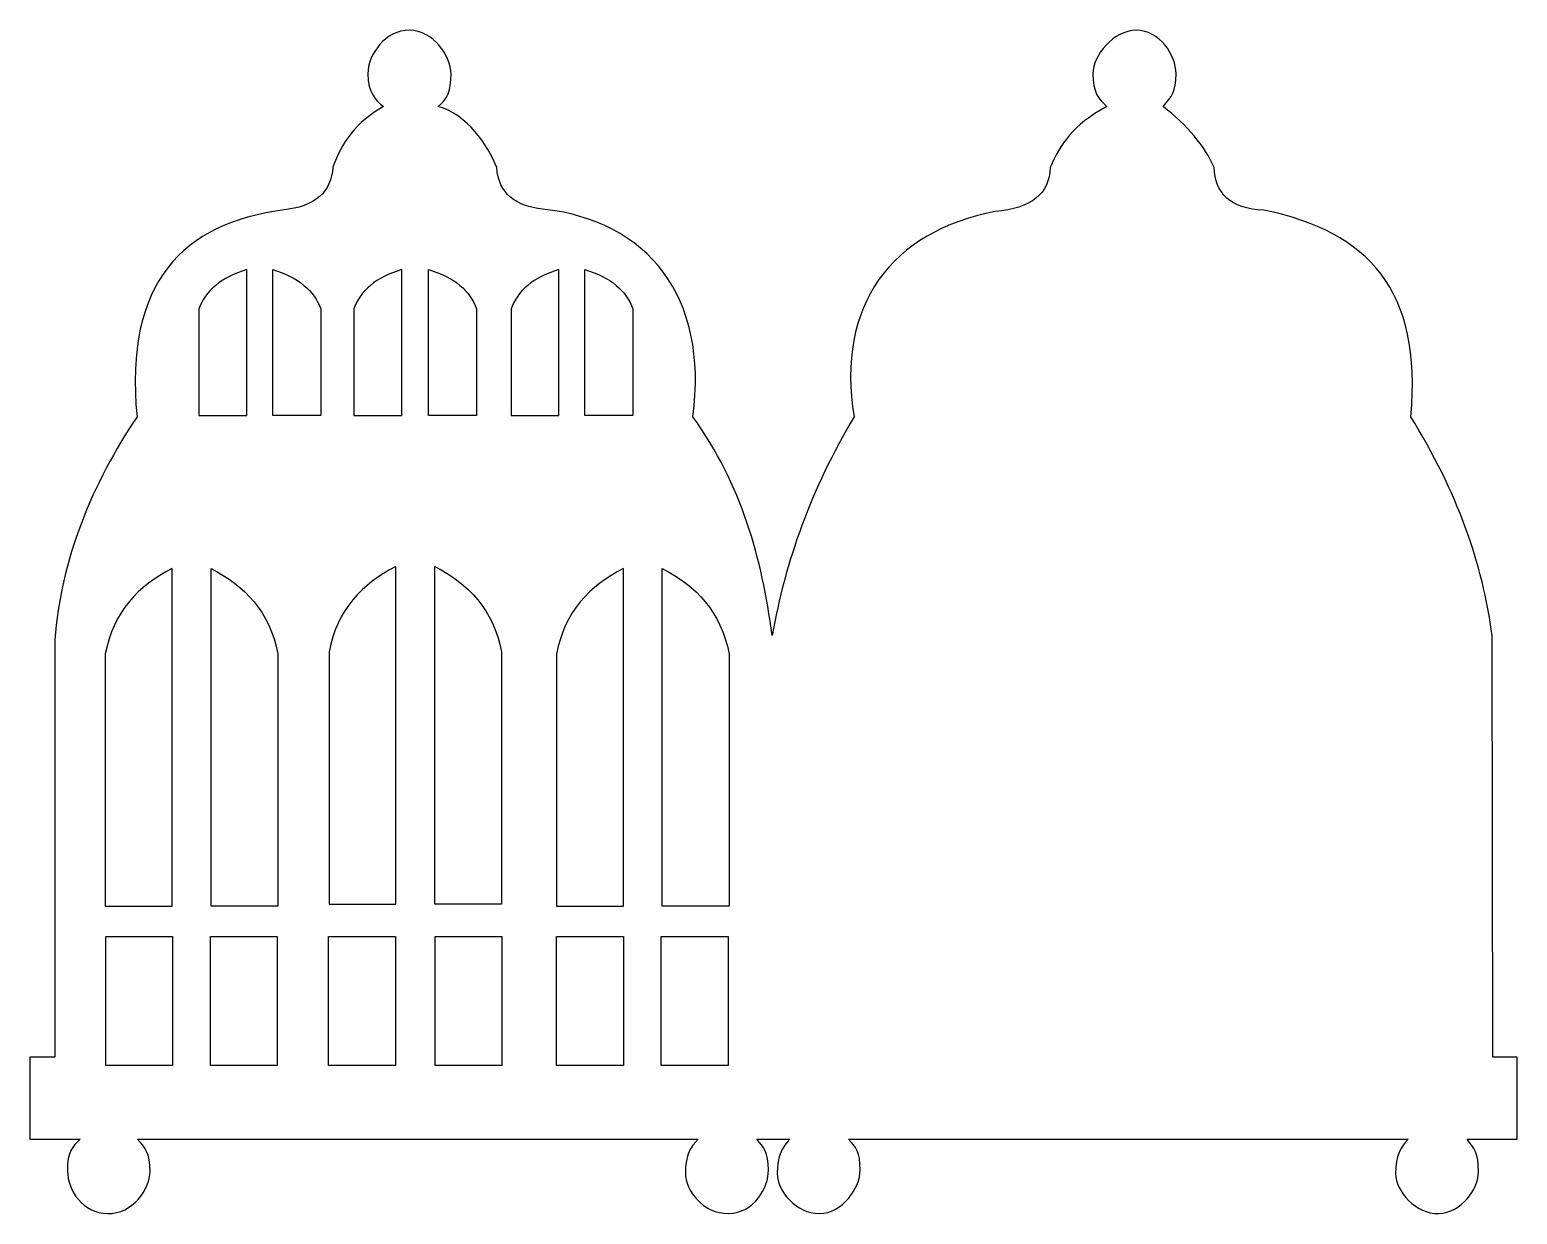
# Model space of a CAD drawing. Header units: centimetres. Extents: x -10.6 to 10.3, y -8.5 to 8.1.
import ezdxf

# ---------------------------------------------------------------- set-up
doc = ezdxf.new("R2010")
doc.units = ezdxf.units.CM
doc.header["$MEASUREMENT"] = 0
doc.layers.add('Layer 1', color=7, linetype='Continuous')

msp = doc.modelspace()

# ---------------------------------------------------------------- linework, layer by layer
at = {"layer": 'Layer 1', "color": 250}
msp.add_open_spline([(9.991, -6.309), (9.991, -6.309), (10.335, -6.309), (10.335, -6.309), (10.335, -6.309), (10.335, -6.309), (10.335, -7.464), (10.335, -7.464), (10.335, -7.464), (10.335, -7.464), (9.63, -7.464), (9.63, -7.464), (9.63, -7.464), (9.729, -7.593), (9.79, -7.665), (9.79, -7.918), (9.79, -7.918), (9.79, -8.172), (9.549, -8.499), (9.23, -8.51), (9.23, -8.51), (8.91, -8.52), (8.624, -8.2), (8.624, -7.947), (8.624, -7.947), (8.624, -7.693), (8.697, -7.575), (8.803, -7.464), (8.803, -7.464), (8.803, -7.464), (0.929, -7.464), (0.929, -7.464), (0.929, -7.464), (1.035, -7.575), (1.093, -7.644), (1.093, -7.897), (1.093, -7.897), (1.093, -8.151), (0.842, -8.51), (0.519, -8.51), (0.519, -8.51), (0.197, -8.51), (-0.074, -8.2), (-0.074, -7.946), (-0.074, -7.946), (-0.074, -7.693), (-0.002, -7.575), (0.104, -7.464), (0.104, -7.464), (0.104, -7.464), (-0.361, -7.464), (-0.361, -7.464), (-0.361, -7.464), (-0.263, -7.578), (-0.203, -7.646), (-0.198, -7.897), (-0.198, -7.897), (-0.192, -8.148), (-0.403, -8.506), (-0.76, -8.51), (-0.76, -8.51), (-1.118, -8.513), (-1.365, -8.19), (-1.365, -7.936), (-1.365, -7.936), (-1.365, -7.682), (-1.292, -7.574), (-1.186, -7.464), (-1.186, -7.464), (-1.186, -7.464), (-9.073, -7.463), (-9.073, -7.463), (-9.073, -7.463), (-8.966, -7.574), (-8.894, -7.663), (-8.894, -7.917), (-8.894, -7.917), (-8.894, -8.171), (-9.144, -8.517), (-9.492, -8.51), (-9.492, -8.51), (-9.839, -8.503), (-10.053, -8.192), (-10.056, -7.91), (-10.056, -7.91), (-10.06, -7.629), (-9.984, -7.574), (-9.877, -7.463), (-9.877, -7.463), (-9.877, -7.463), (-10.587, -7.463), (-10.587, -7.463), (-10.587, -7.463), (-10.587, -7.463), (-10.587, -6.309), (-10.587, -6.309), (-10.587, -6.309), (-10.587, -6.309), (-10.232, -6.309), (-10.232, -6.309), (-10.232, -6.309), (-10.232, -6.309), (-10.232, -0.443), (-10.232, -0.443), (-10.232, -0.443), (-10.156, 0.679), (-9.704, 1.769), (-9.078, 2.695), (-9.078, 2.695), (-9.268, 4.599), (-8.409, 5.416), (-7.035, 5.603), (-7.035, 5.603), (-6.563, 5.649), (-6.349, 5.86), (-6.322, 6.207), (-6.322, 6.207), (-6.208, 6.541), (-5.995, 6.845), (-5.613, 7.06), (-5.613, 7.06), (-5.725, 7.143), (-5.829, 7.254), (-5.831, 7.52), (-5.831, 7.52), (-5.833, 7.786), (-5.583, 8.139), (-5.246, 8.132), (-5.246, 8.132), (-4.91, 8.126), (-4.659, 7.769), (-4.662, 7.52), (-4.662, 7.52), (-4.665, 7.271), (-4.707, 7.174), (-4.843, 7.06), (-4.843, 7.06), (-4.429, 6.941), (-4.152, 6.528), (-4.018, 6.201), (-4.018, 6.201), (-3.995, 5.829), (-3.744, 5.66), (-3.373, 5.617), (-3.373, 5.617), (-1.895, 5.456), (-1.034, 4.387), (-1.26, 2.695), (-1.26, 2.695), (-0.572, 1.736), (-0.292, 0.713), (-0.144, -0.381), (-0.144, -0.381), (0.039, 0.655), (0.4, 1.679), (1.009, 2.695), (1.009, 2.695), (0.745, 4.266), (1.542, 5.307), (2.993, 5.583), (2.993, 5.583), (3.497, 5.622), (3.76, 5.838), (3.764, 6.201), (3.764, 6.201), (3.909, 6.531), (4.079, 6.795), (4.562, 7.06), (4.562, 7.06), (4.441, 7.169), (4.367, 7.261), (4.367, 7.52), (4.367, 7.52), (4.367, 7.778), (4.655, 8.132), (4.978, 8.132), (4.978, 8.132), (5.301, 8.132), (5.536, 7.783), (5.536, 7.52), (5.536, 7.52), (5.536, 7.257), (5.479, 7.207), (5.354, 7.06), (5.354, 7.06), (5.694, 6.793), (5.94, 6.51), (6.072, 6.201), (6.072, 6.201), (6.086, 5.842), (6.294, 5.617), (6.772, 5.603), (6.772, 5.603), (8.245, 5.295), (9.004, 4.477), (8.838, 2.696), (8.838, 2.696), (9.487, 1.651), (9.852, 0.624), (9.981, -0.384), (9.981, -0.384), (9.981, -0.384), (9.991, -6.309), (9.991, -6.309)], degree=3, knots=[0, 0, 0, 0, 0.019231, 0.019231, 0.019231, 0.019231, 0.038462, 0.038462, 0.038462, 0.038462, 0.057692, 0.057692, 0.057692, 0.057692, 0.076923, 0.076923, 0.076923, 0.076923, 0.096154, 0.096154, 0.096154, 0.096154, 0.115385, 0.115385, 0.115385, 0.115385, 0.134615, 0.134615, 0.134615, 0.134615, 0.153846, 0.153846, 0.153846, 0.153846, 0.173077, 0.173077, 0.173077, 0.173077, 0.192308, 0.192308, 0.192308, 0.192308, 0.211538, 0.211538, 0.211538, 0.211538, 0.230769, 0.230769, 0.230769, 0.230769, 0.25, 0.25, 0.25, 0.25, 0.269231, 0.269231, 0.269231, 0.269231, 0.288462, 0.288462, 0.288462, 0.288462, 0.307692, 0.307692, 0.307692, 0.307692, 0.326923, 0.326923, 0.326923, 0.326923, 0.346154, 0.346154, 0.346154, 0.346154, 0.365385, 0.365385, 0.365385, 0.365385, 0.384615, 0.384615, 0.384615, 0.384615, 0.403846, 0.403846, 0.403846, 0.403846, 0.423077, 0.423077, 0.423077, 0.423077, 0.442308, 0.442308, 0.442308, 0.442308, 0.461538, 0.461538, 0.461538, 0.461538, 0.480769, 0.480769, 0.480769, 0.480769, 0.5, 0.5, 0.5, 0.5, 0.519231, 0.519231, 0.519231, 0.519231, 0.538462, 0.538462, 0.538462, 0.538462, 0.557692, 0.557692, 0.557692, 0.557692, 0.576923, 0.576923, 0.576923, 0.576923, 0.596154, 0.596154, 0.596154, 0.596154, 0.615385, 0.615385, 0.615385, 0.615385, 0.634615, 0.634615, 0.634615, 0.634615, 0.653846, 0.653846, 0.653846, 0.653846, 0.673077, 0.673077, 0.673077, 0.673077, 0.692308, 0.692308, 0.692308, 0.692308, 0.711538, 0.711538, 0.711538, 0.711538, 0.730769, 0.730769, 0.730769, 0.730769, 0.75, 0.75, 0.75, 0.75, 0.769231, 0.769231, 0.769231, 0.769231, 0.788462, 0.788462, 0.788462, 0.788462, 0.807692, 0.807692, 0.807692, 0.807692, 0.826923, 0.826923, 0.826923, 0.826923, 0.846154, 0.846154, 0.846154, 0.846154, 0.865385, 0.865385, 0.865385, 0.865385, 0.884615, 0.884615, 0.884615, 0.884615, 0.903846, 0.903846, 0.903846, 0.903846, 0.923077, 0.923077, 0.923077, 0.923077, 0.942308, 0.942308, 0.942308, 0.942308, 0.961538, 0.961538, 0.961538, 0.961538, 1, 1, 1, 1], dxfattribs=at)
at = {"layer": 'Layer 1', "color": 7}
for points in [[(-7.534, 2.713), (-7.534, 2.713), (-8.208, 2.713), (-8.208, 2.713), (-8.208, 2.713), (-8.208, 2.713), (-8.208, 4.212), (-8.208, 4.212), (-8.208, 4.212), (-8.115, 4.469), (-7.896, 4.657), (-7.534, 4.765), (-7.534, 4.765), (-7.534, 4.765), (-7.534, 2.713), (-7.534, 2.713)], [(-7.168, 2.713), (-7.168, 2.713), (-6.493, 2.713), (-6.493, 2.713), (-6.493, 2.713), (-6.493, 2.713), (-6.493, 4.212), (-6.493, 4.212), (-6.493, 4.212), (-6.586, 4.469), (-6.806, 4.657), (-7.168, 4.765), (-7.168, 4.765), (-7.168, 4.765), (-7.168, 2.713), (-7.168, 2.713)], [(-5.355, 2.713), (-5.355, 2.713), (-6.03, 2.713), (-6.03, 2.713), (-6.03, 2.713), (-6.03, 2.713), (-6.03, 4.212), (-6.03, 4.212), (-6.03, 4.212), (-5.937, 4.469), (-5.717, 4.657), (-5.355, 4.765), (-5.355, 4.765), (-5.355, 4.765), (-5.355, 2.713), (-5.355, 2.713)], [(-4.977, 2.713), (-4.977, 2.713), (-4.302, 2.713), (-4.302, 2.713), (-4.302, 2.713), (-4.302, 2.713), (-4.302, 4.212), (-4.302, 4.212), (-4.302, 4.212), (-4.395, 4.469), (-4.614, 4.657), (-4.977, 4.765), (-4.977, 4.765), (-4.977, 4.765), (-4.977, 2.713), (-4.977, 2.713)], [(-3.143, 2.713), (-3.143, 2.713), (-3.818, 2.713), (-3.818, 2.713), (-3.818, 2.713), (-3.818, 2.713), (-3.818, 4.212), (-3.818, 4.212), (-3.818, 4.212), (-3.725, 4.469), (-3.505, 4.657), (-3.143, 4.765), (-3.143, 4.765), (-3.143, 4.765), (-3.143, 2.713), (-3.143, 2.713)], [(-2.778, 2.713), (-2.778, 2.713), (-2.103, 2.713), (-2.103, 2.713), (-2.103, 2.713), (-2.103, 2.713), (-2.103, 4.212), (-2.103, 4.212), (-2.103, 4.212), (-2.196, 4.469), (-2.416, 4.657), (-2.778, 4.765), (-2.778, 4.765), (-2.778, 4.765), (-2.778, 2.713), (-2.778, 2.713)], [(-8.584, 0.563), (-8.584, 0.563), (-8.584, -4.189), (-8.584, -4.189), (-8.584, -4.189), (-8.584, -4.189), (-9.524, -4.189), (-9.524, -4.189), (-9.524, -4.189), (-9.524, -4.189), (-9.524, -0.639), (-9.524, -0.639), (-9.524, -0.639), (-9.411, -0.043), (-9.059, 0.319), (-8.584, 0.563)], [(-8.037, 0.563), (-8.037, 0.563), (-8.037, -4.189), (-8.037, -4.189), (-8.037, -4.189), (-8.037, -4.189), (-7.098, -4.189), (-7.098, -4.189), (-7.098, -4.189), (-7.098, -4.189), (-7.098, -0.639), (-7.098, -0.639), (-7.098, -0.639), (-7.21, -0.043), (-7.562, 0.319), (-8.037, 0.563)], [(-5.438, 0.591), (-5.438, 0.591), (-5.438, -4.161), (-5.438, -4.161), (-5.438, -4.161), (-5.438, -4.161), (-6.377, -4.161), (-6.377, -4.161), (-6.377, -4.161), (-6.377, -4.161), (-6.377, -0.611), (-6.377, -0.611), (-6.377, -0.611), (-6.264, -0.015), (-5.912, 0.347), (-5.438, 0.591)], [(-4.89, 0.591), (-4.89, 0.591), (-4.89, -4.161), (-4.89, -4.161), (-4.89, -4.161), (-4.89, -4.161), (-3.951, -4.161), (-3.951, -4.161), (-3.951, -4.161), (-3.951, -4.161), (-3.951, -0.611), (-3.951, -0.611), (-3.951, -0.611), (-4.064, -0.015), (-4.416, 0.347), (-4.89, 0.591)], [(-2.238, 0.563), (-2.238, 0.563), (-2.238, -4.189), (-2.238, -4.189), (-2.238, -4.189), (-2.238, -4.189), (-3.177, -4.189), (-3.177, -4.189), (-3.177, -4.189), (-3.177, -4.189), (-3.177, -0.639), (-3.177, -0.639), (-3.177, -0.639), (-3.065, -0.043), (-2.712, 0.319), (-2.238, 0.563)], [(-1.691, 0.563), (-1.691, 0.563), (-1.691, -4.189), (-1.691, -4.189), (-1.691, -4.189), (-1.691, -4.189), (-0.751, -4.189), (-0.751, -4.189), (-0.751, -4.189), (-0.751, -4.189), (-0.751, -0.639), (-0.751, -0.639), (-0.751, -0.639), (-0.864, -0.043), (-1.216, 0.319), (-1.691, 0.563)], [(-8.577, -4.614), (-8.577, -4.614), (-9.517, -4.614), (-9.517, -4.614), (-9.517, -4.614), (-9.517, -4.614), (-9.517, -6.43), (-9.517, -6.43), (-9.517, -6.43), (-9.517, -6.43), (-8.577, -6.43), (-8.577, -6.43), (-8.577, -6.43), (-8.577, -6.43), (-8.577, -4.614), (-8.577, -4.614)], [(-7.105, -4.614), (-7.105, -4.614), (-8.044, -4.614), (-8.044, -4.614), (-8.044, -4.614), (-8.044, -4.614), (-8.044, -6.43), (-8.044, -6.43), (-8.044, -6.43), (-8.044, -6.43), (-7.105, -6.43), (-7.105, -6.43), (-7.105, -6.43), (-7.105, -6.43), (-7.105, -4.614), (-7.105, -4.614)], [(-5.444, -4.614), (-5.444, -4.614), (-6.383, -4.614), (-6.383, -4.614), (-6.383, -4.614), (-6.383, -4.614), (-6.383, -6.43), (-6.383, -6.43), (-6.383, -6.43), (-6.383, -6.43), (-5.444, -6.43), (-5.444, -6.43), (-5.444, -6.43), (-5.444, -6.43), (-5.444, -4.614), (-5.444, -4.614)], [(-3.945, -4.614), (-3.945, -4.614), (-4.884, -4.614), (-4.884, -4.614), (-4.884, -4.614), (-4.884, -4.614), (-4.884, -6.43), (-4.884, -6.43), (-4.884, -6.43), (-4.884, -6.43), (-3.945, -6.43), (-3.945, -6.43), (-3.945, -6.43), (-3.945, -6.43), (-3.945, -4.614), (-3.945, -4.614)], [(-2.238, -4.614), (-2.238, -4.614), (-3.177, -4.614), (-3.177, -4.614), (-3.177, -4.614), (-3.177, -4.614), (-3.177, -6.43), (-3.177, -6.43), (-3.177, -6.43), (-3.177, -6.43), (-2.238, -6.43), (-2.238, -6.43), (-2.238, -6.43), (-2.238, -6.43), (-2.238, -4.614), (-2.238, -4.614)], [(-0.765, -4.614), (-0.765, -4.614), (-1.705, -4.614), (-1.705, -4.614), (-1.705, -4.614), (-1.705, -4.614), (-1.705, -6.43), (-1.705, -6.43), (-1.705, -6.43), (-1.705, -6.43), (-0.765, -6.43), (-0.765, -6.43), (-0.765, -6.43), (-0.765, -6.43), (-0.765, -4.614), (-0.765, -4.614)]]:
    msp.add_open_spline(points, degree=3, knots=[0, 0, 0, 0, 0.2, 0.2, 0.2, 0.2, 0.4, 0.4, 0.4, 0.4, 0.6, 0.6, 0.6, 0.6, 1, 1, 1, 1], dxfattribs=at)

doc.saveas('drawing.dxf')
